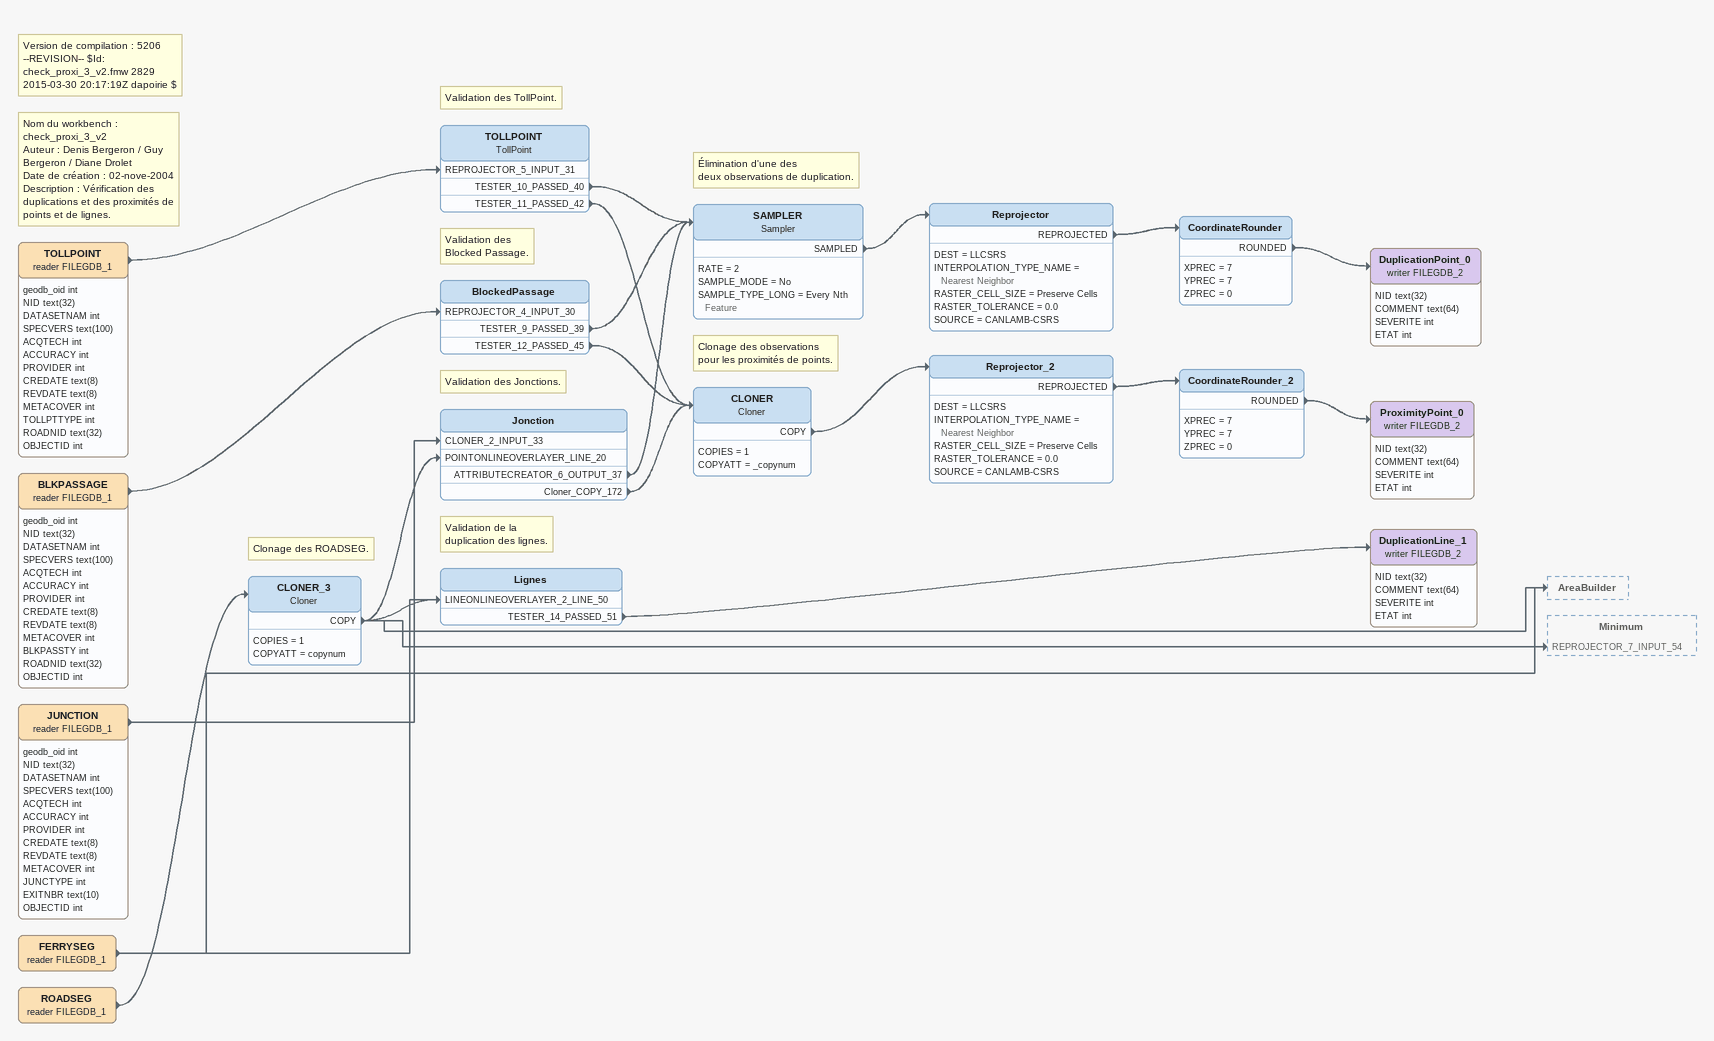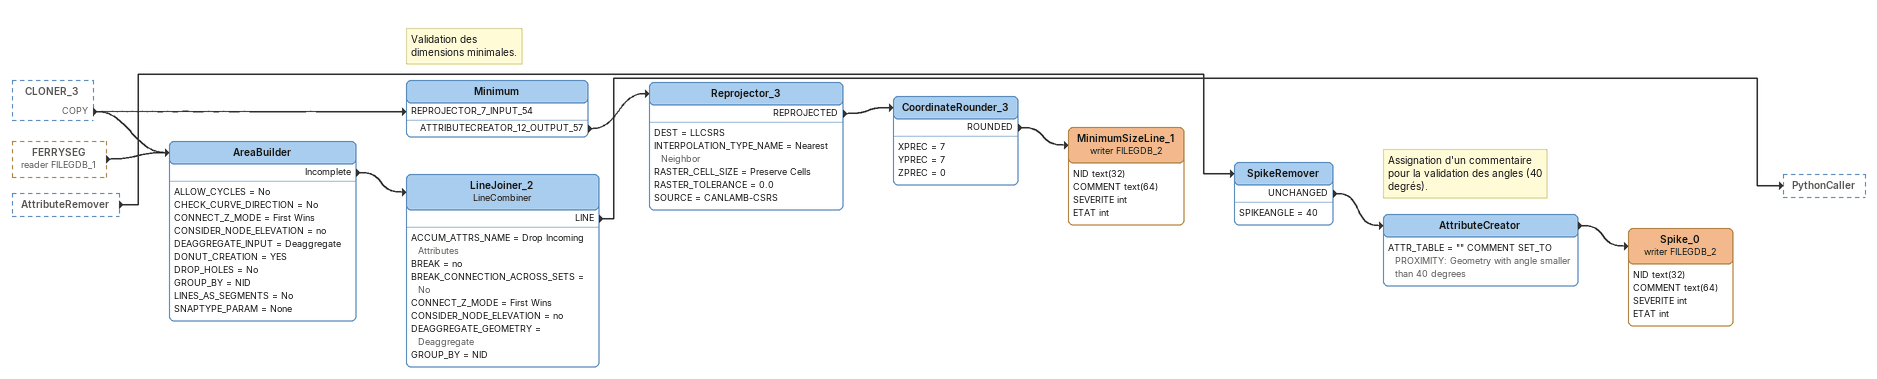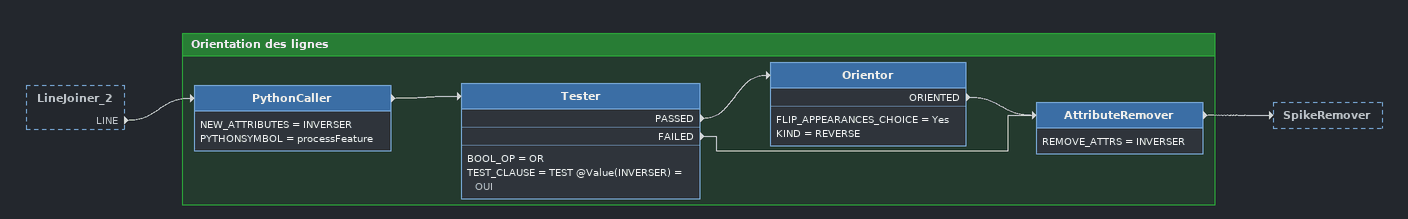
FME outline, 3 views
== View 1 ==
Note: Version de compilation : 5206 / --REVISION-- $Id: check_proxi_3_v2.fmw 2829 2015-03-30 20:17:19Z dapoirie $
Note: Nom du workbench : check_proxi_3_v2 / Auteur : Denis Bergeron / Guy Bergeron / Diane Drolet / Date de création : 02-nove-2004 / Description : Vérification des duplications et des proximités de points et de lignes.
TOLLPOINT (reader FILEGDB_1)
    attributes: geodb_oid int, NID text(32), DATASETNAM int, SPECVERS text(100), ACQTECH int, ACCURACY int, PROVIDER int, CREDATE text(8), REVDATE text(8), METACOVER int, TOLLPTTYPE int, ROADNID text(32), OBJECTID int
    -> TOLLPOINT [REPROJECTOR_5_INPUT_31]
Note: Validation des TollPoint.
TOLLPOINT: TollPoint
    TESTER_10_PASSED_40 -> SAMPLER
    TESTER_11_PASSED_42 -> CLONER
BLKPASSAGE (reader FILEGDB_1)
    attributes: geodb_oid int, NID text(32), DATASETNAM int, SPECVERS text(100), ACQTECH int, ACCURACY int, PROVIDER int, CREDATE text(8), REVDATE text(8), METACOVER int, BLKPASSTY int, ROADNID text(32), OBJECTID int
    -> BlockedPassage [REPROJECTOR_4_INPUT_30]
Note: Validation des / Blocked Passage.
BlockedPassage
    TESTER_9_PASSED_39 -> SAMPLER
    TESTER_12_PASSED_45 -> CLONER
JUNCTION (reader FILEGDB_1)
    attributes: geodb_oid int, NID text(32), DATASETNAM int, SPECVERS text(100), ACQTECH int, ACCURACY int, PROVIDER int, CREDATE text(8), REVDATE text(8), METACOVER int, JUNCTYPE int, EXITNBR text(10), OBJECTID int
    -> Jonction [CLONER_2_INPUT_33]
FERRYSEG (reader FILEGDB_1)
    -> Lignes [LINEONLINEOVERLAYER_2_LINE_50]
    -> AreaBuilder
ROADSEG (reader FILEGDB_1)
    -> CLONER_3
Note: Clonage des ROADSEG.
CLONER_3: Cloner
    COPIES = 1
    COPYATT = copynum
    COPY -> Lignes [LINEONLINEOVERLAYER_2_LINE_50]
    COPY -> Minimum [REPROJECTOR_7_INPUT_54]
    COPY -> Jonction [POINTONLINEOVERLAYER_LINE_20]
    COPY -> AreaBuilder
Note: Validation des Jonctions.
Jonction
    ATTRIBUTECREATOR_6_OUTPUT_37 -> SAMPLER
    Cloner_COPY_172 -> CLONER
Note: Élimination d'une des / deux observations de duplication.
SAMPLER: Sampler
    RATE = 2
    SAMPLE_MODE = No
    SAMPLE_TYPE_LONG = Every Nth Feature
    SAMPLED -> Reprojector
Reprojector
    DEST = LLCSRS
    INTERPOLATION_TYPE_NAME = Nearest Neighbor
    RASTER_CELL_SIZE = Preserve Cells
    RASTER_TOLERANCE = 0.0
    SOURCE = CANLAMB-CSRS
    REPROJECTED -> CoordinateRounder
CoordinateRounder
    XPREC = 7
    YPREC = 7
    ZPREC = 0
    ROUNDED -> DuplicationPoint_0 (writer FILEGDB_2)
DuplicationPoint_0 (writer FILEGDB_2)
    attributes: NID text(32), COMMENT text(64), SEVERITE int, ETAT int
Note: Clonage des observations / pour les proximités de points.
CLONER: Cloner
    COPIES = 1
    COPYATT = _copynum
    COPY -> Reprojector_2
Reprojector_2
    DEST = LLCSRS
    INTERPOLATION_TYPE_NAME = Nearest Neighbor
    RASTER_CELL_SIZE = Preserve Cells
    RASTER_TOLERANCE = 0.0
    SOURCE = CANLAMB-CSRS
    REPROJECTED -> CoordinateRounder_2
CoordinateRounder_2
    XPREC = 7
    YPREC = 7
    ZPREC = 0
    ROUNDED -> ProximityPoint_0 (writer FILEGDB_2)
ProximityPoint_0 (writer FILEGDB_2)
    attributes: NID text(32), COMMENT text(64), SEVERITE int, ETAT int
Note: Validation de la / duplication des lignes.
Lignes
    TESTER_14_PASSED_51 -> DuplicationLine_1 (writer FILEGDB_2)
DuplicationLine_1 (writer FILEGDB_2)
    attributes: NID text(32), COMMENT text(64), SEVERITE int, ETAT int

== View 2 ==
CLONER_3 [outside]
    COPY -> Minimum [REPROJECTOR_7_INPUT_54]
    COPY -> AreaBuilder
FERRYSEG (reader FILEGDB_1) [outside]
    -> AreaBuilder
AttributeRemover [outside]
    -> SpikeRemover
Note: Validation des / dimensions minimales.
Minimum
    ATTRIBUTECREATOR_12_OUTPUT_57 -> Reprojector_3
Reprojector_3
    DEST = LLCSRS
    INTERPOLATION_TYPE_NAME = Nearest Neighbor
    RASTER_CELL_SIZE = Preserve Cells
    RASTER_TOLERANCE = 0.0
    SOURCE = CANLAMB-CSRS
    REPROJECTED -> CoordinateRounder_3
CoordinateRounder_3
    XPREC = 7
    YPREC = 7
    ZPREC = 0
    ROUNDED -> MinimumSizeLine_1 (writer FILEGDB_2)
MinimumSizeLine_1 (writer FILEGDB_2)
    attributes: NID text(32), COMMENT text(64), SEVERITE int, ETAT int
AreaBuilder
    ALLOW_CYCLES = No
    CHECK_CURVE_DIRECTION = No
    CONNECT_Z_MODE = First Wins
    CONSIDER_NODE_ELEVATION = no
    DEAGGREGATE_INPUT = Deaggregate
    DONUT_CREATION = YES
    DROP_HOLES = No
    GROUP_BY = NID
    LINES_AS_SEGMENTS = No
    SNAPTYPE_PARAM = None
    Incomplete -> LineJoiner_2
LineJoiner_2: LineCombiner
    ACCUM_ATTRS_NAME = Drop Incoming Attributes
    BREAK = no
    BREAK_CONNECTION_ACROSS_SETS = No
    CONNECT_Z_MODE = First Wins
    CONSIDER_NODE_ELEVATION = no
    DEAGGREGATE_GEOMETRY = Deaggregate
    GROUP_BY = NID
    LINE -> PythonCaller
SpikeRemover
    SPIKEANGLE = 40
    UNCHANGED -> AttributeCreator
Note: Assignation d'un commentaire / pour la validation des angles (40 degrés).
AttributeCreator
    ATTR_TABLE = "" COMMENT SET_TO PROXIMITY: Geometry with angle smaller than 40 degrees
    -> Spike_0 (writer FILEGDB_2)
Spike_0 (writer FILEGDB_2)
    attributes: NID text(32), COMMENT text(64), SEVERITE int, ETAT int

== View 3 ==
LineJoiner_2 [outside]
    LINE -> PythonCaller

Bookmark: Orientation des lignes
PythonCaller
    NEW_ATTRIBUTES = INVERSER
    PYTHONSYMBOL = processFeature
    -> Tester
Tester
    BOOL_OP = OR
    TEST_CLAUSE = TEST @Value(INVERSER) = OUI
    PASSED -> Orientor
    FAILED -> AttributeRemover
Orientor
    FLIP_APPEARANCES_CHOICE = Yes
    KIND = REVERSE
    ORIENTED -> AttributeRemover
AttributeRemover
    REMOVE_ATTRS = INVERSER
    -> SpikeRemover
